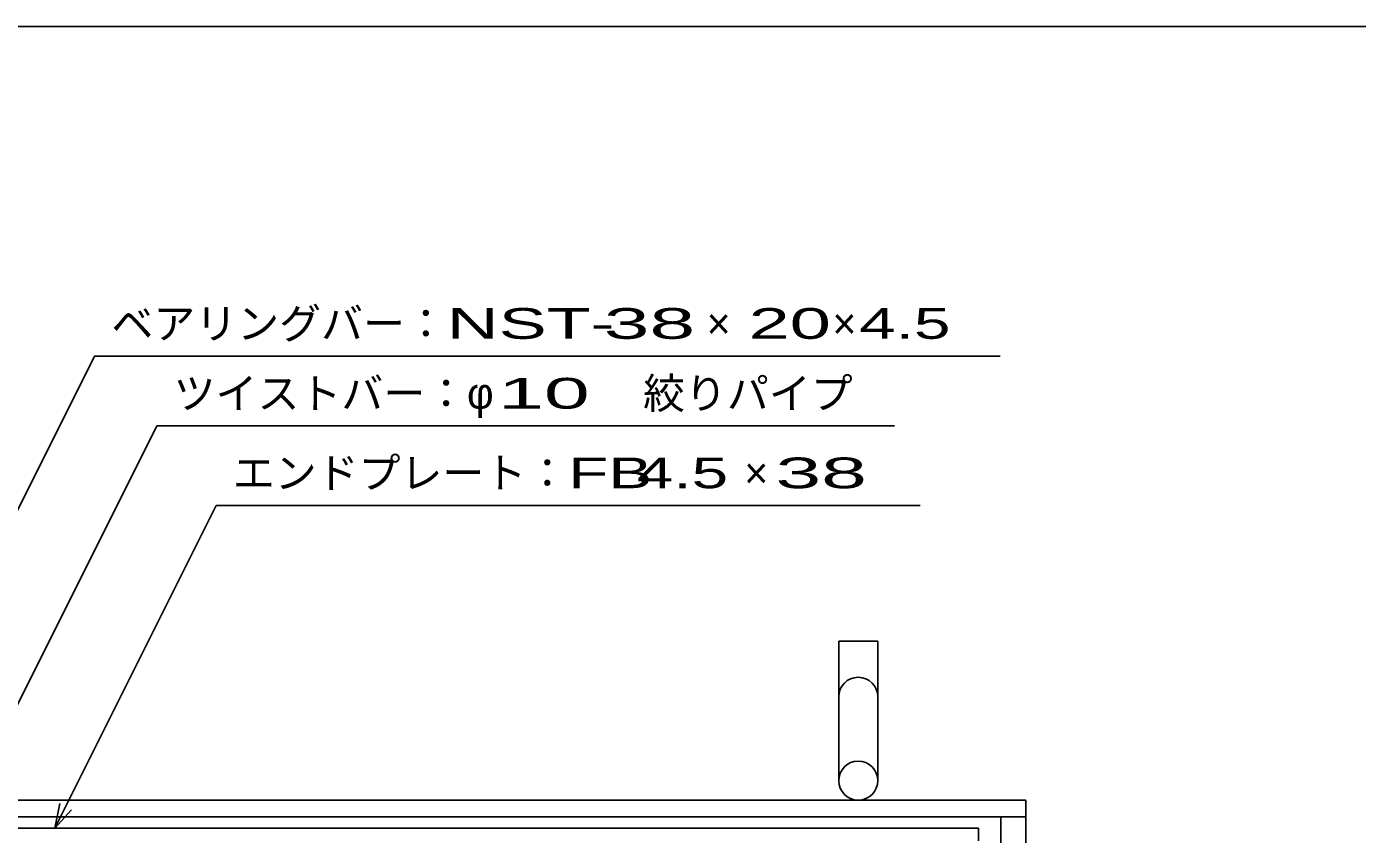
# Model space of a CAD drawing. Units: millimetres, scale not verified. Extents: x -1092 to 1039, y -770 to 632.
# Drawn here: x -646.2 to -170, y 342.9 to 632.1 of the extents above; entities that cross this region are included whole.
import ezdxf
from ezdxf.enums import TextEntityAlignment as Align

# ---------------------------------------------------------------- set-up
doc = ezdxf.new("R2010")
doc.units = ezdxf.units.MM
doc.header["$LTSCALE"] = 6
for name, color, linetype, lineweight in [('0_2', 150, 'Continuous', 25), ('16', 3, 'Continuous', 25), ('19', 6, 'Continuous', 25), ('22', 4, 'Continuous', 25)]:
    doc.layers.add(name, color=color, linetype=linetype, lineweight=lineweight)
doc.styles.add('ベクトル', font='')
doc.styles.get('ベクトル').set_extended_font_data('ベクトル')

msp = doc.modelspace()

# ---------------------------------------------------------------- linework, layer by layer
at = {"layer": '0_2'}
msp.add_line((-1037.4, 632.1), (1038.6, 632.1), dxfattribs=at)
at = {"layer": '16'}
for p in [(-799.6, 345.1), (-305.6, 340.6)]:
    msp.add_line(p, (-305.6, 345.1), dxfattribs=at)
at = {"layer": '19'}
for p, q in [((-355.6, 362.1), (-355.6, 412.1)), ((-355.6, 412.1), (-341.6, 412.1)), ((-341.6, 362.1), (-341.6, 412.1)), ((-816.6, 355.1), (-288.6, 355.1)), ((-288.6, -164.9), (-288.6, 355.1)), ((-816.6, 349.1), (-288.6, 349.1)), ((-297.6, -158.9), (-297.6, 349.1))]:
    msp.add_line(p, q, dxfattribs=at)
msp.add_circle((-348.6, 362.1), 7, dxfattribs=at)
msp.add_arc((-348.6, 392.1), 7, 0, 180, dxfattribs=at)
at = {"layer": '22'}
for p, q in [((-779.6, 198.6), (-621.85, 514.1)), ((-621.85, 514.1), (-297.85, 514.1)), ((-719.85, 248.6), (-599.6, 489.1)), ((-599.6, 489.1), (-335.6, 489.1)), ((-636.15, 345.1), (-578.4, 460.6)), ((-578.4, 460.6), (-326.4, 460.6)), ((-636.15, 345.1), (-634.35, 353.86)), ((-636.15, 345.1), (-630.15, 351.7))]:
    msp.add_line(p, q, dxfattribs=at)

# ---------------------------------------------------------------- texts
at = {"layer": '22', "color": 2, "style": 'ベクトル'}
for s, p in [('ベアリングバー：', (-615.85, 525.8)), ('×', (-402.85, 525.8)), ('×', (-357.85, 525.8)), ('ツイストバー：', (-593.6, 500.8)), ('絞りパイプ', (-425.6, 500.8)), ('φ', (-488.6, 500.8)), ('エンドプレート：', (-572.4, 472.3)), ('×', (-389.4, 472.3))]:
    msp.add_text(s, height=11, dxfattribs=at).set_placement(p, align=Align.MIDDLE_LEFT)
for s, width, p in [('NST-', 1.75, (-495.85, 525.8)), (' 38 ', 2, (-447.85, 525.8)), ('20', 1.8, (-387.85, 525.8)), (' 4.5 ', 1.6, (-354.85, 525.8)), (' 10 ', 2, (-485.6, 500.8)), ('FB', 1.6, (-452.4, 472.3)), (' 4.5 ', 1.6, (-434.4, 472.3)), (' 38 ', 2, (-386.4, 472.3))]:
    msp.add_text(s, height=11, dxfattribs=dict(at, width=width)).set_placement(p, align=Align.MIDDLE_LEFT)

doc.saveas('drawing.dxf')
